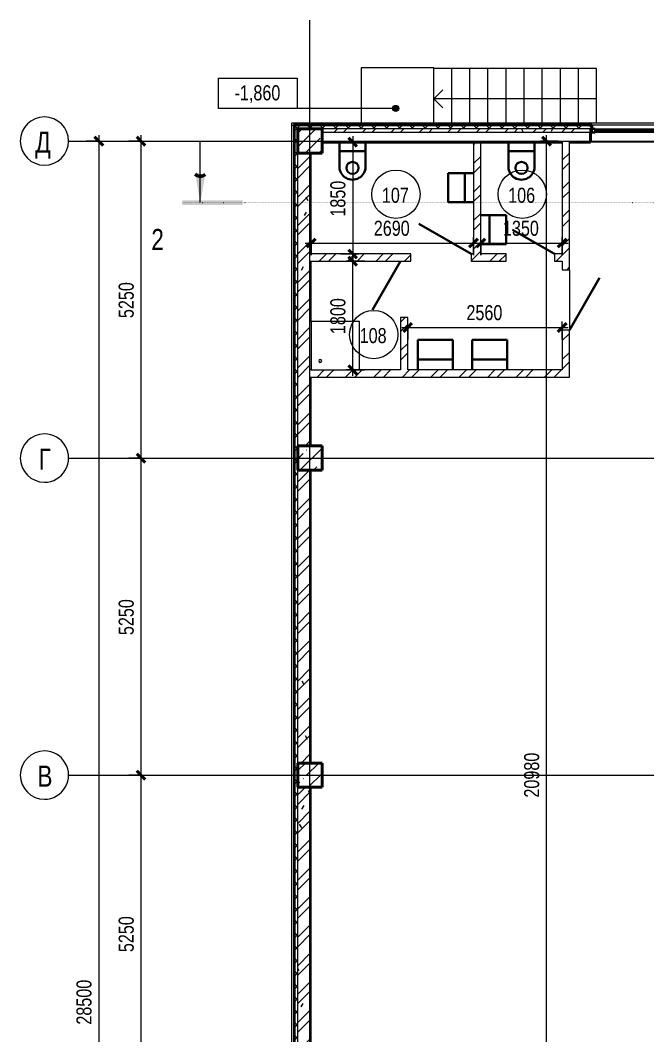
# Model space of a CAD drawing. Header units: millimetres. Extents: x -4800 to 3395395, y -34112 to 4253698.
# Drawn here: x 25902 to 36282, y 6200 to 23000 of the extents above; entities that cross this region are included whole.
import ezdxf

# ---------------------------------------------------------------- set-up
doc = ezdxf.new("R2010")
doc.units = ezdxf.units.MM
doc.linetypes.add('ADSK_Линия разреза', pattern=[20, 0, -10, 0, -10])
doc.linetypes.add('ADSK_Линия сетки', pattern=[25, 20, -2.5, 0, -2.5])
for name, color, linetype, lineweight in [('_ Окна', 7, 'Continuous', 30), ('Аннотация', 7, 'Continuous', 20), ('Двери', 7, 'Continuous', 18), ('Лестницы', 7, 'Continuous', 18), ('Марки помещений', 7, 'Continuous', 20), ('Несущие колонны', 7, 'Continuous', 18), ('Окна', 7, 'Continuous', 18), ('Оси', 7, 'Continuous', 9), ('Отметки', 7, 'Continuous', 9), ('Перекрытие', 7, 'Continuous', 18), ('Размеры', 7, 'Continuous', 9), ('Размеры-100', 7, 'Continuous', 9), ('Разрезы', 7, 'Continuous', 9), ('Сантехника', 7, 'Continuous', 18), ('Стены внутренние', 7, 'Continuous', 18), ('Стены наружные', 7, 'Continuous', 18), ('Стены отделка', 7, 'Continuous', 40), ('Стены перегородки', 7, 'Continuous', 40), ('Стены штриховка', 7, 'Continuous', 40), ('Стрелки вверх', 7, 'Continuous', 18)]:
    doc.layers.add(name, color=color, linetype=linetype, lineweight=lineweight)
doc.styles.add('Century Gothic', font='GOTHIC.TTF', dxfattribs={"width": 0.8, "height": 350})
doc.styles.add('Century Gothic_1', font='GOTHIC.TTF', dxfattribs={"width": 0.8, "height": 250})
doc.dimstyles.new('SK_Основной_2_5', dxfattribs={"dimscale": 304.8, "dimtxt": 261.042067, "dimasz": 0.463911, "dimexe": 0.328084, "dimexo": 0.984252, "dimgap": 0.164042, "dimtad": 1, "dimdec": 3, "dimrnd": 0.001, "dimdsep": 46, "dimtxsty": 'Century Gothic_1', "dimblk1": 'OBLIQUE', "dimblk2": 'OBLIQUE', "dimsah": 1, "dimcen": 0.09, "dimdle": 0.328084, "dimazin": 2, "dimtfac": 1, "dimtdec": 4, "dimtix": 1, "dimtmove": 0, "dimatfit": 3, "dimfxl": 1, "dimtvp": 1, "dimtolj": 1, "dimtzin": 0, "dimlwd": 20, "dimlwe": 20, "dimarcsym": 2})
pattern_1 = [(45, (30702.1, 0), (-224.5064, 224.5064), []), (45, (30926.6, 0), (-224.5064, 224.5064), [396.875, -79.375, 3.353, -76.022])]
pattern_2 = [(0, (30702.1, 0), (406.4, 101.6), [33.528, -271.272, 33.528, -271.272, -1625.6]), (0, (30702.1, 0), (406.4, 101.6), [-609.6, 33.528, -576.072, 33.528, -271.272, -711.2]), (0, (30702.1, 0), (406.4, 101.6), [-1524, 33.528, -169.672, 33.528, -474.472]), (120, (30854.5, 50.8), (-291.1882, 301.15272), [33.528, -271.272, 33.528, -271.272, -1625.6]), (120, (30854.5, 50.8), (-291.1882, 301.15272), [-609.6, 33.528, -576.072, 33.528, -271.272, -711.2]), (120, (30854.5, 50.8), (-291.1882, 301.15272), [-1524, 33.528, -169.672, 33.528, -474.472]), (240, (30905.3, 254), (-115.2118, -402.75272), [33.528, -271.272, 33.528, -271.272, -1625.6]), (240, (30905.3, 254), (-115.2118, -402.75272), [-609.6, 33.528, -576.072, 33.528, -271.272, -711.2]), (240, (30905.3, 254), (-115.2118, -402.75272), [-1524, 33.528, -169.672, 33.528, -474.472])]
pattern_3 = [(0, (30702.1, 0), (1625.6, 406.4), [67.056, -1152.144, 67.056, -1152.144, -6502.4]), (0, (30702.1, 0), (1625.6, 406.4), [-2438.4, 67.056, -2371.344, 67.056, -1152.144, -2844.8]), (0, (30702.1, 0), (1625.6, 406.4), [-6096, 67.056, -745.744, 67.056, -1964.944]), (120, (31311.7, 203.2), (-1164.753, 1204.611), [67.056, -1152.144, 67.056, -1152.144, -6502.4]), (120, (31311.7, 203.2), (-1164.753, 1204.611), [-2438.4, 67.056, -2371.344, 67.056, -1152.144, -2844.8]), (120, (31311.7, 203.2), (-1164.753, 1204.611), [-6096, 67.056, -745.744, 67.056, -1964.944]), (240, (31514.9, 1016), (-460.847, -1611.011), [67.056, -1152.144, 67.056, -1152.144, -6502.4]), (240, (31514.9, 1016), (-460.847, -1611.011), [-2438.4, 67.056, -2371.344, 67.056, -1152.144, -2844.8]), (240, (31514.9, 1016), (-460.847, -1611.011), [-6096, 67.056, -745.744, 67.056, -1964.944])]
pattern_4 = [(45, (30702.1, 0), (-235.7317, 235.7317), []), (45, (30859.26, 0), (-235.7317, 235.7317), [])]
pattern_5 = [(45, (30702.1, 0), (-106.066, 106.066), []), (135, (30702.1, 0), (-106.066, -106.066), [])]

# ---------------------------------------------------------------- blocks, each defined once
blk = doc.blocks.new('rehau_окно_однопольное_фрамуга_сверху - 1160х1760 _створка и глухое_-1072679-ПД_КР_О_ПЭ_01 Этаж')
at = {"layer": '_ Окна', "color": 5, "true_color": 0x0000ff}
for p, q in [((-600, 15), (-600, 75)), ((-600, 75), (-524, 75)), ((-524, 15), (-600, 15)), ((-524, 75), (-524, 15)), ((-524, 45), (524, 45)), ((524, 75), (524, 15)), ((600, 75), (524, 75)), ((524, 15), (600, 15)), ((600, 15), (600, 75))]:
    blk.add_line(p, q, dxfattribs=at)
at = {"layer": '_ Окна'}
for p, q in [((-580, 15), (-580, 75)), ((580, 15), (580, 75))]:
    blk.add_line(p, q, dxfattribs=at)
at = {"layer": 'Окна'}
for p, q in [((-600, 75), (-600, 15)), ((-524, 75), (-600, 75)), ((-600, 15), (-524, 15)), ((-524, 75), (524, 75)), ((524, 15), (-524, 15)), ((600, 75), (524, 75)), ((524, 15), (600, 15)), ((600, 15), (600, 75))]:
    blk.add_line(p, q, dxfattribs=at)
blk = doc.blocks.new('ADSK_КолоннаЖБ_Прямоугольная - 400x400 мм-1096394-ПД_КР_О_ПЭ_01 Этаж')
at = {"layer": 'Несущие колонны', "lineweight": 40}
for p, q in [((-200, 200), (200, 200)), ((-200, -200), (-200, 200)), ((200, 200), (200, -200)), ((200, -200), (-200, -200))]:
    blk.add_line(p, q, dxfattribs=at)
blk = doc.blocks.new('ADSK_Умывальник_Полукруглый_Керамический_ГОСТ30493-96 - 4-ой величины-982836-ПД_КР_О_ПЭ_01 Этаж')
at = {"layer": 'Сантехника', "lineweight": 30}
for p, q in [((2690, 17710), (3270, 17710)), ((2690, 17210), (2690, 17710)), ((3270, 17710), (3270, 17210)), ((2690, 17385), (3270, 17385))]:
    blk.add_line(p, q, dxfattribs=at)
blk = doc.blocks.new('ADSK_Умывальник_Полукруглый_Керамический_ГОСТ30493-96 - 2-ой величины-982839-ПД_КР_О_ПЭ_01 Этаж')
at = {"layer": 'Сантехника', "lineweight": 30}
for p, q in [((2290, 20470), (2710, 20470)), ((2290, 19990), (2290, 20470)), ((2565, 19990), (2565, 20470)), ((2710, 19990), (2290, 19990))]:
    blk.add_line(p, q, dxfattribs=at)
blk = doc.blocks.new('ADSK_Унитаз_ГОСТ30493-96 - С косым выпуском-982844-ПД_КР_О_ПЭ_01 Этаж')
at = {"layer": 'Сантехника', "lineweight": 30}
for p, q in [((405, 215), (0, 215)), ((150, -215), (150, 215)), ((0, -215), (405, -215))]:
    blk.add_line(p, q, dxfattribs=at)
blk.add_circle((425, 0), 100, dxfattribs=at)
blk.add_arc((405, 0), 215, 270, 90, dxfattribs=at)
blk = doc.blocks.new('SK_Дверь_1 - ДСВ_Л-985091-ПД_КР_О_ПЭ_01 Этаж')
at = {"layer": 'Двери', "lineweight": 30}
blk.add_line((500, 60), (-366, 560), dxfattribs=at)
blk = doc.blocks.new('SK_Дверь_1 - ДСВ_Л-984911-ПД_КР_О_ПЭ_01 Этаж')
at = {"layer": 'Двери', "lineweight": 30}
blk.add_line((400, 60), (-293, 460), dxfattribs=at)
blk = doc.blocks.new('SK_Дверь_1 - ДСВ_Л-984990-ПД_КР_О_ПЭ_01 Этаж')
at = {"layer": 'Двери', "lineweight": 30}
blk.add_line((500, 60), (-366, 560), dxfattribs=at)
blk = doc.blocks.new('SK_Дверь_1 - ДСВ_Л-1055571-ПД_КР_О_ПЭ_01 Этаж')
at = {"layer": 'Двери', "lineweight": 30}
blk.add_line((465, 60), (-340, 525), dxfattribs=at)
blk = doc.blocks.new('ADSK_Душевой_поддон_ГОСТ 23695-2016 - ПДСм 800 _h_445_-223348-ПД_КР_О_ПЭ_01 Этаж')
at = {"layer": 'Сантехника'}
for p, q in [((800, 0), (0, 0)), ((0, 0), (0, -800)), ((800, -800), (800, 0)), ((0, -800), (800, -800))]:
    blk.add_line(p, q, dxfattribs=at)
for start, end in [(90, 270), (270, 90)]:
    blk.add_arc((150, -150), 25, start, end, dxfattribs=at)
blk = doc.blocks.new('ADSK_Умывальник_Полукруглый_Керамический_ГОСТ30493-96 - 2-ой величины-228735-ПД_КР_О_ПЭ_01 Этаж')
at = {"layer": 'Сантехника', "lineweight": 30}
for p, q in [((3250, 19770), (2830, 19770)), ((2975, 19290), (2975, 19770)), ((3250, 19290), (3250, 19770)), ((2830, 19290), (3250, 19290))]:
    blk.add_line(p, q, dxfattribs=at)
blk = doc.blocks.new('Ось сетки - Круг_Ø8 мм-6577-ПД_КР_О_ПЭ_01 Этаж')
at = {"layer": 'Оси', "lineweight": 20}
for start, end in [(360, 180), (180, 360)]:
    blk.add_arc((0, 0), 4, start, end, dxfattribs=at)
blk = doc.blocks.new('Разрез - Номер вида спереди_3_5 мм-64067-ПД_КР_О_ПЭ_01 Этаж')
at = {"layer": 'Разрезы'}
blk.add_hatch(color=256, dxfattribs=at).paths.add_polyline_path([(10, 0.4), (10, -0.4), (0, -0.4), (0, 0.4)], flags=0)
h = blk.add_hatch(color=256, dxfattribs=at)
edge = h.paths.add_edge_path(flags=0)
edge.add_line((2.17, -4.71), (3, 0))
edge.add_line((3, 0), (3.82, -4.67))
edge.add_arc((3.02, -5.62), 1.24, 49.4419, 133.142)
at = {"layer": 'Разрезы', "lineweight": 20}
blk.add_line((3, 0), (3, -10), dxfattribs=at)
at = {"layer": 'Разрезы', "lineweight": 50}
blk.add_arc((3.02, -5.62), 1.24, 49.4419, 133.142, dxfattribs=at)
blk = doc.blocks.new('DIMBLOCK31-ПД_КР_О_ПЭ_01 Этаж')
at = {"layer": 'Размеры-100', "lineweight": 20, "transparency": 16777216}
for p, q in [((27702, 21000), (28002, 21000)), ((27902, 21000), (27702, 21000)), ((27902, 21100), (27902, 15750)), ((27702, 15750), (28002, 15750)), ((27902, 15750), (27702, 15750))]:
    blk.add_line(p, q, dxfattribs=at)
at = {"layer": 'Размеры-100', "lineweight": 40, "transparency": 16777216}
for p, q in [((27902, 21000), (27831, 21071)), ((27902, 21000), (27973, 20929)), ((27902, 15750), (27831, 15821)), ((27902, 15750), (27973, 15679))]:
    blk.add_line(p, q, dxfattribs=at)
at = {"layer": 'Размеры-100', "color": 0, "lineweight": 20, "transparency": 16777216, "insert": (27532, 18068), "char_height": 250, "width": 735.89, "attachment_point": 1, "rotation": 90, "line_spacing_factor": 0.984502, "style": 'Century Gothic_1'}
blk.add_mtext('5250', dxfattribs=at)
blk = doc.blocks.new('_Oblique')
at = {"color": 0, "linetype": 'ByBlock', "lineweight": -2}
blk.add_line((-0.5, -0.5), (0.5, 0.5), dxfattribs=at)
blk = doc.blocks.new('DIMBLOCK32-ПД_КР_О_ПЭ_01 Этаж')
at = {"layer": 'Размеры-100', "lineweight": 40, "transparency": 16777216}
for p, q in [((27902, 15750), (27831, 15821)), ((27902, 15750), (27973, 15679)), ((27902, 10500), (27831, 10571)), ((27902, 10500), (27973, 10429))]:
    blk.add_line(p, q, dxfattribs=at)
at = {"layer": 'Размеры-100', "lineweight": 20, "transparency": 16777216}
for p, q in [((27702, 15750), (28002, 15750)), ((27902, 15750), (27702, 15750)), ((27902, 15750), (27902, 10500)), ((27702, 10500), (28002, 10500)), ((27902, 10500), (27702, 10500))]:
    blk.add_line(p, q, dxfattribs=at)
at = {"layer": 'Размеры-100', "color": 0, "lineweight": 20, "transparency": 16777216, "insert": (27532, 12818), "char_height": 250, "width": 735.89, "attachment_point": 1, "rotation": 90, "line_spacing_factor": 0.984502, "style": 'Century Gothic_1'}
blk.add_mtext('5250', dxfattribs=at)
blk = doc.blocks.new('DIMBLOCK33-ПД_КР_О_ПЭ_01 Этаж')
at = {"layer": 'Размеры-100', "lineweight": 20, "transparency": 16777216}
for p, q in [((27702, 10500), (28002, 10500)), ((27902, 10500), (27702, 10500)), ((27902, 10500), (27902, 5250)), ((27702, 5250), (28002, 5250)), ((27902, 5250), (27702, 5250))]:
    blk.add_line(p, q, dxfattribs=at)
at = {"layer": 'Размеры-100', "lineweight": 40, "transparency": 16777216}
for p, q in [((27902, 10500), (27831, 10571)), ((27902, 10500), (27973, 10429)), ((27902, 5250), (27831, 5321)), ((27902, 5250), (27973, 5179))]:
    blk.add_line(p, q, dxfattribs=at)
at = {"layer": 'Размеры-100', "color": 0, "lineweight": 20, "transparency": 16777216, "insert": (27532, 7568), "char_height": 250, "width": 735.89, "attachment_point": 1, "rotation": 90, "line_spacing_factor": 0.984502, "style": 'Century Gothic_1'}
blk.add_mtext('5250', dxfattribs=at)
blk = doc.blocks.new('DIMBLOCK37-ПД_КР_О_ПЭ_01 Этаж')
at = {"layer": 'Размеры-100', "lineweight": 20, "transparency": 16777216}
for p, q in [((27002, 21000), (27302, 21000)), ((27202, 21000), (27002, 21000)), ((27202, 21100), (27202, -7600)), ((27002, -7500), (27302, -7500)), ((27202, -7500), (27002, -7500))]:
    blk.add_line(p, q, dxfattribs=at)
at = {"layer": 'Размеры-100', "lineweight": 40, "transparency": 16777216}
for p, q in [((27202, 21000), (27131, 21071)), ((27202, 21000), (27273, 20929)), ((27202, -7500), (27131, -7429)), ((27202, -7500), (27273, -7571))]:
    blk.add_line(p, q, dxfattribs=at)
at = {"layer": 'Размеры-100', "color": 0, "lineweight": 20, "transparency": 16777216, "insert": (26832, 6367), "char_height": 250, "width": 919.86, "attachment_point": 1, "rotation": 90, "line_spacing_factor": 0.984502, "style": 'Century Gothic_1'}
blk.add_mtext('28500', dxfattribs=at)
blk = doc.blocks.new('DIMBLOCK38-ПД_КР_О_ПЭ_01 Этаж')
at = {"layer": 'Размеры-100', "lineweight": 20, "transparency": 16777216}
for p, q in [((34821, 21000), (34521, 21000)), ((34621, -80), (34621, 21100)), ((34621, 21000), (34821, 21000)), ((34821, 20), (34521, 20)), ((34621, 20), (34821, 20))]:
    blk.add_line(p, q, dxfattribs=at)
at = {"layer": 'Размеры-100', "lineweight": 40, "transparency": 16777216}
for p, q in [((34621, 21000), (34550, 21071)), ((34621, 21000), (34691, 20929)), ((34621, 20), (34550, 91)), ((34621, 20), (34691, -51))]:
    blk.add_line(p, q, dxfattribs=at)
at = {"layer": 'Размеры-100', "color": 0, "lineweight": 20, "transparency": 16777216, "insert": (34250, 10127), "char_height": 250, "width": 919.86, "attachment_point": 1, "rotation": 90, "line_spacing_factor": 0.984502, "style": 'Century Gothic_1'}
blk.add_mtext('20980', dxfattribs=at)
blk = doc.blocks.new('SK_Марка_Помещение_ОдноЗначение - Номер-247393-ПД_КР_О_ПЭ_01 Этаж')
at = {"layer": 'Марки помещений'}
blk.add_circle((0, 0), 4, dxfattribs=at)
blk = doc.blocks.new('DIMBLOCK45-ПД_КР_О_ПЭ_01 Этаж')
at = {"layer": 'Размеры-100', "lineweight": 20, "transparency": 16777216}
for p, q in [((30722, 19111), (30722, 19411)), ((33412, 19111), (33412, 19411)), ((30622, 19311), (33512, 19311)), ((30722, 19311), (30722, 19111)), ((33412, 19311), (33412, 19111))]:
    blk.add_line(p, q, dxfattribs=at)
at = {"layer": 'Размеры-100', "lineweight": 40, "transparency": 16777216}
for p, q in [((30722, 19311), (30793, 19382)), ((33412, 19311), (33483, 19382)), ((30722, 19311), (30651, 19240)), ((33412, 19311), (33341, 19240))]:
    blk.add_line(p, q, dxfattribs=at)
at = {"layer": 'Размеры-100', "color": 0, "lineweight": 20, "transparency": 16777216, "insert": (31760, 19681), "char_height": 250, "width": 735.89, "attachment_point": 1, "line_spacing_factor": 0.984502, "style": 'Century Gothic_1'}
blk.add_mtext('2690', dxfattribs=at)
blk = doc.blocks.new('DIMBLOCK46-ПД_КР_О_ПЭ_01 Этаж')
at = {"layer": 'Размеры-100', "lineweight": 20, "transparency": 16777216}
for p, q in [((33532, 19111), (33532, 19411)), ((34882, 19111), (34882, 19411)), ((33432, 19311), (34982, 19311)), ((33532, 19311), (33532, 19111)), ((34882, 19311), (34882, 19111))]:
    blk.add_line(p, q, dxfattribs=at)
at = {"layer": 'Размеры-100', "lineweight": 40, "transparency": 16777216}
for p, q in [((33532, 19311), (33603, 19382)), ((34882, 19311), (34953, 19382)), ((33532, 19311), (33461, 19240)), ((34882, 19311), (34811, 19240))]:
    blk.add_line(p, q, dxfattribs=at)
at = {"layer": 'Размеры-100', "color": 0, "lineweight": 20, "transparency": 16777216, "insert": (33900, 19681), "char_height": 250, "width": 735.89, "attachment_point": 1, "line_spacing_factor": 0.984502, "style": 'Century Gothic_1'}
blk.add_mtext('1350', dxfattribs=at)
blk = doc.blocks.new('DIMBLOCK47-ПД_КР_О_ПЭ_01 Этаж')
at = {"layer": 'Размеры-100', "lineweight": 40, "transparency": 16777216}
for p, q in [((31410, 20980), (31339, 21051)), ((31410, 20980), (31480, 20909)), ((31410, 19130), (31339, 19201)), ((31410, 19130), (31480, 19059))]:
    blk.add_line(p, q, dxfattribs=at)
at = {"layer": 'Размеры-100', "lineweight": 20, "transparency": 16777216}
for p, q in [((31410, 21080), (31410, 19030)), ((31210, 20980), (31510, 20980)), ((31410, 20980), (31210, 20980)), ((31210, 19130), (31510, 19130)), ((31410, 19130), (31210, 19130))]:
    blk.add_line(p, q, dxfattribs=at)
at = {"layer": 'Размеры-100', "color": 0, "lineweight": 20, "transparency": 16777216, "insert": (31039, 19748), "char_height": 250, "width": 735.89, "attachment_point": 1, "rotation": 90, "line_spacing_factor": 0.984502, "style": 'Century Gothic_1'}
blk.add_mtext('1850', dxfattribs=at)
blk = doc.blocks.new('DIMBLOCK48-ПД_КР_О_ПЭ_01 Этаж')
at = {"layer": 'Размеры-100', "lineweight": 20, "transparency": 16777216}
for p, q in [((31610, 19010), (31310, 19010)), ((31410, 17110), (31410, 19110)), ((31410, 19010), (31610, 19010)), ((31610, 17210), (31310, 17210)), ((31410, 17210), (31610, 17210))]:
    blk.add_line(p, q, dxfattribs=at)
at = {"layer": 'Размеры-100', "lineweight": 40, "transparency": 16777216}
for p, q in [((31410, 19010), (31339, 19081)), ((31410, 19010), (31480, 18939)), ((31410, 17210), (31339, 17281)), ((31410, 17210), (31480, 17139))]:
    blk.add_line(p, q, dxfattribs=at)
at = {"layer": 'Размеры-100', "color": 0, "lineweight": 20, "transparency": 16777216, "insert": (31039, 17803), "char_height": 250, "width": 735.89, "attachment_point": 1, "rotation": 90, "line_spacing_factor": 0.984502, "style": 'Century Gothic_1'}
blk.add_mtext('1800', dxfattribs=at)
blk = doc.blocks.new('DIMBLOCK49-ПД_КР_О_ПЭ_01 Этаж')
at = {"layer": 'Размеры-100', "lineweight": 20, "transparency": 16777216}
for p, q in [((32322, 17714), (32322, 18014)), ((34882, 17714), (34882, 18014)), ((32222, 17914), (34982, 17914)), ((32322, 17914), (32322, 17714)), ((34882, 17914), (34882, 17714))]:
    blk.add_line(p, q, dxfattribs=at)
at = {"layer": 'Размеры-100', "lineweight": 40, "transparency": 16777216}
for p, q in [((32322, 17914), (32393, 17984)), ((34882, 17914), (34953, 17984)), ((32322, 17914), (32251, 17843)), ((34882, 17914), (34811, 17843))]:
    blk.add_line(p, q, dxfattribs=at)
at = {"layer": 'Размеры-100', "color": 0, "lineweight": 20, "transparency": 16777216, "insert": (33295, 18284), "char_height": 250, "width": 735.89, "attachment_point": 1, "line_spacing_factor": 0.984502, "style": 'Century Gothic_1'}
blk.add_mtext('2560', dxfattribs=at)
blk = doc.blocks.new('Высотные отметки - Рамка-5093-ПД_КР_О_ПЭ_01 Этаж')
at = {"layer": 'Аннотация'}
for p, q in [((-6.5, 0), (-6.5, 5)), ((-6.5, 5), (6.5, 5)), ((6.5, 5), (6.5, 0)), ((6.5, 0), (-6.5, 0))]:
    blk.add_line(p, q, dxfattribs=at)

msp = doc.modelspace()

# ---------------------------------------------------------------- hatches: boundary and pattern name
at = {"layer": 'Несущие колонны', "lineweight": 9}
h = msp.add_hatch(dxfattribs=at)
h.set_pattern_fill('FP_4', color=256, style=0, pattern_type=2)
h.set_pattern_definition(pattern_1)
h.paths.add_polyline_path([(30502.1044, 20800), (30902.1044, 20800), (30902.1044, 21200), (30502.1044, 21200), (30502.1044, 20829.9581)], flags=0)
h = msp.add_hatch(dxfattribs=at)
h.set_pattern_fill('FP_4', color=256, style=0, pattern_type=2)
h.set_pattern_definition(pattern_1)
h.paths.add_polyline_path([(30902.1044, 15550), (30902.1044, 15950), (30502.1044, 15950), (30502.1044, 15550), (30722.1044, 15550)], flags=0)
h = msp.add_hatch(dxfattribs=at)
h.set_pattern_fill('FP_4', color=256, style=0, pattern_type=2)
h.set_pattern_definition(pattern_1)
h.paths.add_polyline_path([(30502.1044, 10300), (30902.1044, 10300), (30902.1044, 10700), (30502.1044, 10700)], flags=0)
at = {"layer": 'Отметки'}
h = msp.add_hatch(color=256, dxfattribs=at)
edge = h.paths.add_edge_path(flags=0)
edge.add_arc((32122.8828, 21541.3161), 50, 0, 360)
at = {"layer": 'Стены штриховка', "lineweight": 9}
h = msp.add_hatch(dxfattribs=at)
h.set_pattern_fill('FP_6', color=256, style=0, pattern_type=2)
h.set_pattern_definition(pattern_2)
h.paths.add_polyline_path([(39572.1044, 21250), (39572.1044, 21270), (38632.1044, 21270), (38632.1044, 21250), (38838.9392, 21250)], flags=0)
h.paths.add_polyline_path([(47810.2227, 21250), (47810.2227, 21270), (47032.1044, 21270), (47032.1044, 21250), (47789.5434, 21250)], flags=0)
h.paths.add_polyline_path([(35372.1044, 21250), (35372.1044, 21270), (30432.1044, 21270), (30432.1044, 21250), (32871.8697, 21250)], flags=0)
h.paths.add_polyline_path([(44932.1044, 21250), (45872.1044, 21250), (45872.1044, 21270), (44932.1044, 21270)], flags=0)
h.paths.add_polyline_path([(36532.1044, 21250), (37472.1044, 21250), (37472.1044, 21270), (36532.1044, 21270)], flags=0)
h.paths.add_polyline_path([(43314.2413, 21250), (43772.1044, 21250), (43772.1044, 21270), (42832.1044, 21270), (42832.1044, 21250)], flags=0)
h.paths.add_polyline_path([(41672.1044, 21250), (41672.1044, 21270), (40732.1044, 21270), (40732.1044, 21250)], flags=0)
h = msp.add_hatch(dxfattribs=at)
h.set_pattern_fill('FP_6', color=256, style=0, pattern_type=2)
h.set_pattern_definition(pattern_2)
h.paths.add_polyline_path([(30452.1044, 300), (30452.1044, 21250), (30432.1044, 21250), (30432.1044, 300)], flags=0)
h = msp.add_hatch(dxfattribs=at)
h.set_pattern_fill('FP_5', color=256, style=0, pattern_type=2)
h.set_pattern_definition(pattern_5)
h.paths.add_polyline_path([(30502.1044, 21200), (35372.1044, 21200), (35372.1044, 21250), (30452.1044, 21250), (30452.1044, 21200)], flags=0)
h.paths.add_polyline_path([(43314.2413, 21200), (43772.1044, 21200), (43772.1044, 21250), (42832.1044, 21250), (42832.1044, 21200), (43102.1044, 21200)], flags=0)
h.paths.add_polyline_path([(36802.1044, 21200), (37472.1044, 21200), (37472.1044, 21250), (36532.1044, 21250), (36532.1044, 21200), (36552.1044, 21200)], flags=0)
h.paths.add_polyline_path([(47810.2227, 21200), (47810.2227, 21250), (47032.1044, 21250), (47032.1044, 21200), (47789.5434, 21200)], flags=0)
h.paths.add_polyline_path([(44952.1044, 21200), (45872.1044, 21200), (45872.1044, 21250), (44932.1044, 21250), (44932.1044, 21200)], flags=0)
h.paths.add_polyline_path([(40752.1044, 21200), (41672.1044, 21200), (41672.1044, 21250), (40732.1044, 21250), (40732.1044, 21200)], flags=0)
h.paths.add_polyline_path([(39572.1044, 21200), (39572.1044, 21250), (38632.1044, 21250), (38632.1044, 21200), (39552.1044, 21200)], flags=0)
h = msp.add_hatch(dxfattribs=at)
h.set_pattern_fill('FP_5', color=256, style=0, pattern_type=2)
h.set_pattern_definition(pattern_5)
h.paths.add_polyline_path([(30472.1044, -200), (30502.1044, -200), (30502.1044, 21200), (30452.1044, 21200), (30452.1044, -200)], flags=0)
h = msp.add_hatch(dxfattribs=at)
h.set_pattern_fill('FP_7', color=256, style=0, pattern_type=2)
h.set_pattern_definition(pattern_3)
h.paths.add_polyline_path([(47072.1044, 21000), (47810.2227, 21000), (47810.2227, 21200), (47052.1044, 21200), (47052.1044, 21140), (47072.1044, 21140)], flags=0)
h.paths.add_polyline_path([(45832.1044, 21000), (45832.1044, 21140), (45852.1044, 21140), (45852.1044, 21200), (44952.1044, 21200), (44952.1044, 21140), (44972.1044, 21140), (44972.1044, 21000)], flags=0)
h.paths.add_polyline_path([(38672.1044, 21000), (39532.1044, 21000), (39532.1044, 21140), (39552.1044, 21140), (39552.1044, 21200), (38652.1044, 21200), (38652.1044, 21140), (38672.1044, 21140)], flags=0)
h.paths.add_polyline_path([(40772.1044, 21000), (41632.1044, 21000), (41632.1044, 21140), (41652.1044, 21140), (41652.1044, 21200), (40752.1044, 21200), (40752.1044, 21140), (40772.1044, 21140)], flags=0)
h.paths.add_polyline_path([(35352.1044, 21140), (35352.1044, 21200), (30902.1044, 21200), (30902.1044, 21140), (32871.8697, 21140)], flags=0)
h.paths.add_polyline_path([(37452.1044, 21140), (37452.1044, 21200), (37202.1044, 21200), (37202.1044, 21140), (37347.1718, 21140)], flags=0)
h.paths.add_polyline_path([(43502.1044, 21140), (43752.1044, 21140), (43752.1044, 21200), (43502.1044, 21200)], flags=0)
h.paths.add_polyline_path([(43102.1044, 21140), (43102.1044, 21200), (42852.1044, 21200), (42852.1044, 21140)], flags=0)
h.paths.add_polyline_path([(36802.1044, 21140), (36802.1044, 21200), (36552.1044, 21200), (36552.1044, 21140)], flags=0)
h = msp.add_hatch(dxfattribs=at)
h.set_pattern_fill('FP_3', color=256, style=0, pattern_type=2)
h.set_pattern_definition(pattern_4)
h.paths.add_polyline_path([(47072.1044, 21000), (47810.2227, 21000), (47810.2227, 21200), (47052.1044, 21200), (47052.1044, 21140), (47072.1044, 21140)], flags=0)
h.paths.add_polyline_path([(45832.1044, 21000), (45832.1044, 21140), (45852.1044, 21140), (45852.1044, 21200), (44952.1044, 21200), (44952.1044, 21140), (44972.1044, 21140), (44972.1044, 21000)], flags=0)
h.paths.add_polyline_path([(38672.1044, 21000), (39532.1044, 21000), (39532.1044, 21140), (39552.1044, 21140), (39552.1044, 21200), (38652.1044, 21200), (38652.1044, 21140), (38672.1044, 21140)], flags=0)
h.paths.add_polyline_path([(40772.1044, 21000), (41632.1044, 21000), (41632.1044, 21140), (41652.1044, 21140), (41652.1044, 21200), (40752.1044, 21200), (40752.1044, 21140), (40772.1044, 21140)], flags=0)
h.paths.add_polyline_path([(35352.1044, 21140), (35352.1044, 21200), (30902.1044, 21200), (30902.1044, 21140), (32871.8697, 21140)], flags=0)
h.paths.add_polyline_path([(37452.1044, 21140), (37452.1044, 21200), (37202.1044, 21200), (37202.1044, 21140), (37347.1718, 21140)], flags=0)
h.paths.add_polyline_path([(43502.1044, 21140), (43752.1044, 21140), (43752.1044, 21200), (43502.1044, 21200)], flags=0)
h.paths.add_polyline_path([(43102.1044, 21140), (43102.1044, 21200), (42852.1044, 21200), (42852.1044, 21140)], flags=0)
h.paths.add_polyline_path([(36802.1044, 21140), (36802.1044, 21200), (36552.1044, 21200), (36552.1044, 21140)], flags=0)
h = msp.add_hatch(dxfattribs=at)
h.set_pattern_fill('FP_3', color=256, style=0, pattern_type=2)
h.set_pattern_definition(pattern_4)
h.paths.add_polyline_path([(35002.1044, 17210), (35002.1044, 17870), (34882.1044, 17870), (34882.1044, 17210)], flags=0)
h.paths.add_polyline_path([(34882.1044, 18870), (35002.1044, 18870), (35002.1044, 21000), (34882.1044, 21000), (34882.1044, 19010)], flags=0)
h = msp.add_hatch(dxfattribs=at)
h.set_pattern_fill('FP_3', color=256, style=0, pattern_type=2)
h.set_pattern_definition(pattern_4)
h.paths.add_polyline_path([(33412.1044, 19130), (33532.1044, 19130), (33532.1044, 20980), (33412.1044, 20980), (33412.1044, 20829.9581)], flags=0)
h = msp.add_hatch(dxfattribs=at)
h.set_pattern_fill('FP_7', color=256, style=0, pattern_type=2)
h.set_pattern_definition(pattern_3)
h.paths.add_polyline_path([(30702.1044, 200), (30702.1044, 5050), (30502.1044, 5050), (30502.1044, 200), (30634.2186, 200)], flags=0)
h.paths.add_polyline_path([(30502.1044, 5450), (30702.1044, 5450), (30702.1044, 10300), (30502.1044, 10300), (30502.1044, 6087.6665)], flags=0)
h.paths.add_polyline_path([(30702.1044, 10700), (30702.1044, 15550), (30502.1044, 15550), (30502.1044, 10700)], flags=0)
h.paths.add_polyline_path([(30702.1044, 15950), (30702.1044, 20800), (30502.1044, 20800), (30502.1044, 15950)], flags=0)
h = msp.add_hatch(dxfattribs=at)
h.set_pattern_fill('FP_3', color=256, style=0, pattern_type=2)
h.set_pattern_definition(pattern_4)
h.paths.add_polyline_path([(30702.1044, 200), (30702.1044, 5050), (30502.1044, 5050), (30502.1044, 200), (30634.2186, 200)], flags=0)
h.paths.add_polyline_path([(30502.1044, 5450), (30702.1044, 5450), (30702.1044, 10300), (30502.1044, 10300), (30502.1044, 6087.6665)], flags=0)
h.paths.add_polyline_path([(30702.1044, 10700), (30702.1044, 15550), (30502.1044, 15550), (30502.1044, 10700)], flags=0)
h.paths.add_polyline_path([(30702.1044, 15950), (30702.1044, 20800), (30502.1044, 20800), (30502.1044, 15950)], flags=0)
h = msp.add_hatch(dxfattribs=at)
h.set_pattern_fill('FP_6', color=256, style=0, pattern_type=2)
h.set_pattern_definition(pattern_2)
h.paths.add_polyline_path([(30702.1044, 200), (30722.1044, 200), (30722.1044, 5050), (30702.1044, 5050), (30702.1044, 1664.9791)], flags=0)
h.paths.add_polyline_path([(30702.1044, 5450), (30722.1044, 5450), (30722.1044, 10300), (30702.1044, 10300), (30702.1044, 6087.6665)], flags=0)
h.paths.add_polyline_path([(30722.1044, 10700), (30722.1044, 15550), (30702.1044, 15550), (30702.1044, 10700)], flags=0)
h.paths.add_polyline_path([(30722.1044, 15950), (30722.1044, 17090), (30702.1044, 17090), (30702.1044, 15950)], flags=0)
h.paths.add_polyline_path([(30702.1044, 17210), (30722.1044, 17210), (30722.1044, 19010), (30702.1044, 19010), (30702.1044, 17312.6191)], flags=0)
h.paths.add_polyline_path([(30722.1044, 19130), (30722.1044, 20800), (30702.1044, 20800), (30702.1044, 19130)], flags=0)
h = msp.add_hatch(dxfattribs=at)
h.set_pattern_fill('FP_3', color=256, style=0, pattern_type=2)
h.set_pattern_definition(pattern_4)
h.paths.add_polyline_path([(33952.1044, 19010), (33952.1044, 19130), (33372.1044, 19130), (33372.1044, 19010)], flags=0)
h.paths.add_polyline_path([(30702.1044, 19010), (32372.1044, 19010), (32372.1044, 19130), (30702.1044, 19130)], flags=0)
h.paths.add_polyline_path([(34752.1044, 19010), (34882.1044, 19010), (34882.1044, 19130), (34752.1044, 19130)], flags=0)
h = msp.add_hatch(dxfattribs=at)
h.set_pattern_fill('FP_3', color=256, style=0, pattern_type=2)
h.set_pattern_definition(pattern_4)
h.paths.add_polyline_path([(32202.1044, 17210), (32322.1044, 17210), (32322.1044, 18080), (32202.1044, 18080), (32202.1044, 17881.4998)], flags=0)
h = msp.add_hatch(dxfattribs=at)
h.set_pattern_fill('FP_3', color=256, style=0, pattern_type=2)
h.set_pattern_definition(pattern_4)
h.paths.add_polyline_path([(30702.1044, 17090), (35002.1044, 17090), (35002.1044, 17210), (30702.1044, 17210), (30702.1044, 17144.3852)], flags=0)

# ---------------------------------------------------------------- linework, layer by layer
at = {"layer": 'Лестницы'}
for p, q in [((32752.1044, 22214.6), (31552.1044, 22214.6)), ((31552.1044, 22214.6), (31552.1044, 21300)), ((32752.1044, 22200), (32752.1044, 22214.6)), ((32752.1044, 21300), (32752.1044, 22200)), ((33052.1044, 22200), (32752.1044, 22200)), ((32752.1044, 21300), (32752.1044, 22200)), ((33352.1044, 22200), (33052.1044, 22200)), ((33052.1044, 21300), (33052.1044, 22200)), ((33052.1044, 21300), (33052.1044, 22200)), ((33652.1044, 22200), (33352.1044, 22200)), ((33352.1044, 21300), (33352.1044, 22200)), ((33352.1044, 21300), (33352.1044, 22200)), ((33952.1044, 22200), (33652.1044, 22200)), ((33652.1044, 21300), (33652.1044, 22200)), ((33652.1044, 21300), (33652.1044, 22200)), ((34252.1044, 22200), (33952.1044, 22200)), ((33952.1044, 21300), (33952.1044, 22200)), ((33952.1044, 21300), (33952.1044, 22200)), ((34552.1044, 22200), (34252.1044, 22200)), ((34252.1044, 21300), (34252.1044, 22200)), ((34252.1044, 21300), (34252.1044, 22200)), ((34852.1044, 22200), (34552.1044, 22200)), ((34552.1044, 21300), (34552.1044, 22200)), ((34552.1044, 21300), (34552.1044, 22200)), ((35152.1044, 22200), (34852.1044, 22200)), ((34852.1044, 21300), (34852.1044, 22200)), ((34852.1044, 21300), (34852.1044, 22200)), ((35452.1044, 22200), (35152.1044, 22200)), ((35152.1044, 21300), (35152.1044, 22200)), ((35152.1044, 21300), (35152.1044, 22200)), ((35452.1044, 21300), (35452.1044, 22200)), ((35452.1044, 21300), (35452.1044, 22200))]:
    msp.add_line(p, q, dxfattribs=at)
at = {"layer": 'Несущие колонны'}
for p, q in [((30902.1044, 21200), (30502.1044, 21200)), ((30502.1044, 21200), (30502.1044, 21140)), ((30902.1044, 21140), (30902.1044, 21200)), ((30502.1044, 21140), (30502.1044, 20980)), ((30902.1044, 20980), (30902.1044, 21140)), ((30502.1044, 20980), (30502.1044, 20800)), ((30502.1044, 20800), (30702.1044, 20800)), ((30702.1044, 20800), (30722.1044, 20800)), ((30702.1044, 15950), (30502.1044, 15950)), ((30502.1044, 15950), (30502.1044, 15550)), ((30722.1044, 15950), (30702.1044, 15950)), ((30502.1044, 15550), (30702.1044, 15550)), ((30702.1044, 15550), (30722.1044, 15550)), ((30702.1044, 10700), (30502.1044, 10700)), ((30502.1044, 10700), (30502.1044, 10300)), ((30722.1044, 10700), (30702.1044, 10700)), ((30502.1044, 10300), (30702.1044, 10300)), ((30702.1044, 10300), (30722.1044, 10300))]:
    msp.add_line(p, q, dxfattribs=at)
at = {"layer": 'Несущие колонны', "lineweight": 40}
for p, q in [((30902.1044, 20800), (30902.1044, 20980)), ((30722.1044, 20800), (30902.1044, 20800)), ((30902.1044, 15950), (30722.1044, 15950)), ((30902.1044, 15550), (30902.1044, 15950)), ((30722.1044, 15550), (30902.1044, 15550)), ((30902.1044, 10700), (30722.1044, 10700)), ((30902.1044, 10300), (30902.1044, 10700)), ((30722.1044, 10300), (30902.1044, 10300))]:
    msp.add_line(p, q, dxfattribs=at)
at = {"layer": 'Оси', "linetype": 'ADSK_Линия сетки'}
for p, q in [((30702.1044, -10000), (30702.1044, 23000)), ((26702.1044, 21000), (50702.1044, 21000)), ((26702.1044, 15750), (50702.1044, 15750)), ((26702.1044, 10500), (50702.1044, 10500))]:
    msp.add_line(p, q, dxfattribs=at)
at = {"layer": 'Отметки', "lineweight": 20}
msp.add_line((32122.8828, 21541.3161), (29839.1537, 21541.3161), dxfattribs=at)
at = {"layer": 'Отметки'}
msp.add_circle((32122.8828, 21541.3161), 50, dxfattribs=at)
at = {"layer": 'Перекрытие'}
msp.add_line((35002.1044, 18870), (35002.1044, 17870), dxfattribs=at)
at = {"layer": 'Разрезы', "linetype": 'ADSK_Линия разреза'}
msp.add_line((28585.4997, 19980), (51617.8103, 19980), dxfattribs=at)
at = {"layer": 'Стены внутренние'}
msp.add_line((34882.1044, 21000), (35002.1044, 21000), dxfattribs=at)
at = {"layer": 'Стены наружные'}
for p, q in [((30402.1044, 21300), (47810.2227, 21300)), ((30402.1044, 300), (30402.1044, 21300)), ((35372.1044, 21270), (36532.1044, 21270)), ((35352.1044, 21140), (30902.1044, 21140)), ((36552.1044, 20980), (35352.1044, 20980))]:
    msp.add_line(p, q, dxfattribs=at)
at = {"layer": 'Стены наружные', "lineweight": 40}
for p, q in [((35372.1044, 21270), (30432.1044, 21270)), ((30432.1044, 21250), (30432.1044, 21270)), ((35372.1044, 21270), (35372.1044, 21200)), ((35352.1044, 20980), (35352.1044, 21140)), ((34882.1044, 20980), (30902.1044, 20980)), ((35352.1044, 20980), (35002.1044, 20980))]:
    msp.add_line(p, q, dxfattribs=at)
at = {"layer": 'Стены отделка', "color": 8, "lineweight": 18, "true_color": 0x808080}
msp.add_line((30432.1044, 21250), (30432.1044, 300), dxfattribs=at)
at = {"layer": 'Стены отделка', "color": 8, "lineweight": 9, "true_color": 0x808080}
for p, q in [((30722.1044, 19130), (30722.1044, 20800)), ((30722.1044, 18010), (30722.1044, 19010)), ((30722.1044, 15950), (30722.1044, 17090)), ((30722.1044, 10700), (30722.1044, 15550)), ((30722.1044, 5450), (30722.1044, 10300))]:
    msp.add_line(p, q, dxfattribs=at)
at = {"layer": 'Стены перегородки', "lineweight": 18}
for p, q in [((34882.1044, 21000), (34882.1044, 19130)), ((35002.1044, 18870), (35002.1044, 21000)), ((33412.1044, 20980), (33412.1044, 19130)), ((33532.1044, 19130), (33532.1044, 20980)), ((30702.1044, 19130), (30702.1044, 20800)), ((32372.1044, 19130), (30702.1044, 19130)), ((30702.1044, 17210), (30702.1044, 19010)), ((30702.1044, 19010), (32372.1044, 19010)), ((32372.1044, 19010), (32372.1044, 19130)), ((33412.1044, 19130), (33372.1044, 19130)), ((33372.1044, 19130), (33372.1044, 19010)), ((33372.1044, 19010), (33952.1044, 19010)), ((33952.1044, 19130), (33532.1044, 19130)), ((33952.1044, 19010), (33952.1044, 19130)), ((34882.1044, 19130), (34752.1044, 19130)), ((34752.1044, 19130), (34752.1044, 19010)), ((34752.1044, 19010), (34882.1044, 19010)), ((34882.1044, 19010), (34882.1044, 18870)), ((34882.1044, 18870), (35002.1044, 18870)), ((32322.1044, 18080), (32202.1044, 18080)), ((32202.1044, 18080), (32202.1044, 17210)), ((32322.1044, 17210), (32322.1044, 18080)), ((34882.1044, 17870), (34882.1044, 17210)), ((35002.1044, 17870), (34882.1044, 17870)), ((35002.1044, 17090), (35002.1044, 17870)), ((30722.1044, 17210), (30702.1044, 17210)), ((32202.1044, 17210), (31522.1044, 17210)), ((34882.1044, 17210), (32322.1044, 17210)), ((30702.1044, 15950), (30702.1044, 17090)), ((30702.1044, 17090), (35002.1044, 17090)), ((30702.1044, 10700), (30702.1044, 15550)), ((30702.1044, 5450), (30702.1044, 10300))]:
    msp.add_line(p, q, dxfattribs=at)
at = {"layer": 'Стены штриховка', "lineweight": 18}
for p, q in [((30452.1044, 21250), (30452.1044, -200)), ((35372.1044, 21250), (30452.1044, 21250)), ((35352.1044, 21200), (30502.1044, 21200)), ((30902.1044, 21200), (30902.1044, 21140)), ((30502.1044, -200), (30502.1044, 20980)), ((30722.1044, 20800), (30502.1044, 20800)), ((30702.1044, 19010), (30702.1044, 19130)), ((30702.1044, 17090), (30702.1044, 17210)), ((30502.1044, 15950), (30722.1044, 15950)), ((30722.1044, 15550), (30502.1044, 15550)), ((30502.1044, 10700), (30722.1044, 10700)), ((30722.1044, 10300), (30502.1044, 10300))]:
    msp.add_line(p, q, dxfattribs=at)
at = {"layer": 'Стрелки вверх'}
for p, q in [((32752.1044, 21700), (32902.1044, 21850)), ((33052.1044, 21700), (32752.1044, 21700)), ((32752.1044, 21700), (32902.1044, 21550)), ((33352.1044, 21700), (33052.1044, 21700)), ((33652.1044, 21700), (33352.1044, 21700)), ((33952.1044, 21700), (33652.1044, 21700)), ((34252.1044, 21700), (33952.1044, 21700)), ((34552.1044, 21700), (34252.1044, 21700)), ((34852.1044, 21700), (34552.1044, 21700)), ((35152.1044, 21700), (34852.1044, 21700)), ((35452.1044, 21700), (35152.1044, 21700))]:
    msp.add_line(p, q, dxfattribs=at)

# ---------------------------------------------------------------- block references
at = {"layer": 'Двери'}
for name, p in [('SK_Дверь_1 - ДСВ_Л-984990-ПД_КР_О_ПЭ_01 Этаж', (32872.1044, 19070)), ('SK_Дверь_1 - ДСВ_Л-984911-ПД_КР_О_ПЭ_01 Этаж', (34352.1044, 19070))]:
    msp.add_blockref(name, p, dxfattribs=at)
for name, p, rotation in [('SK_Дверь_1 - ДСВ_Л-1055571-ПД_КР_О_ПЭ_01 Этаж', (32262.1044, 18545), 90.00000000000011), ('SK_Дверь_1 - ДСВ_Л-985091-ПД_КР_О_ПЭ_01 Этаж', (34942.1044, 18370), 270.0000000000001)]:
    msp.add_blockref(name, p, dxfattribs=dict(at, rotation=rotation))
at = {"layer": 'Марки помещений', "xscale": 99.99999999999993, "yscale": 99.99999999999993, "zscale": 99.99999999999993}
for p in [(32126.7578, 20119.3203), (34219.8149, 20119.3203), (31758.8406, 17795.5116)]:
    msp.add_blockref('SK_Марка_Помещение_ОдноЗначение - Номер-247393-ПД_КР_О_ПЭ_01 Этаж', p, dxfattribs=at)
at = {"layer": 'Несущие колонны', "lineweight": 40}
for p in [(30702.1044, 21000), (30702.1044, 15750), (30702.1044, 10500)]:
    msp.add_blockref('ADSK_КолоннаЖБ_Прямоугольная - 400x400 мм-1096394-ПД_КР_О_ПЭ_01 Этаж', p, dxfattribs=at)
at = {"layer": 'Окна'}
msp.add_blockref('rehau_окно_однопольное_фрамуга_сверху - 1160х1760 _створка и глухое_-1072679-ПД_КР_О_ПЭ_01 Этаж', (35952.1044, 21125), dxfattribs=at)
at = {"layer": 'Оси', "lineweight": 20, "xscale": 99.99999999999993, "yscale": 99.99999999999993, "zscale": 99.99999999999993}
for p, rotation in [((26302.1044, 21000), 269.9999999999994), ((26302.1044, 15750), 269.9999999999995), ((26302.1044, 10500), 269.9999999999995)]:
    msp.add_blockref('Ось сетки - Круг_Ø8 мм-6577-ПД_КР_О_ПЭ_01 Этаж', p, dxfattribs=dict(at, rotation=rotation))
at = {"layer": 'Отметки', "lineweight": 20, "xscale": 99.99999999999993, "yscale": 99.99999999999993, "zscale": 99.99999999999993}
msp.add_blockref('Высотные отметки - Рамка-5093-ПД_КР_О_ПЭ_01 Этаж', (29839.1537, 21541.3161), dxfattribs=at)
at = {"layer": 'Разрезы', "lineweight": 50, "extrusion": (0, 0, -1), "xscale": 99.99999999999993, "yscale": 99.99999999999993, "zscale": 99.99999999999993, "rotation": 180}
msp.add_blockref('Разрез - Номер вида спереди_3_5 мм-64067-ПД_КР_О_ПЭ_01 Этаж', (-28585.4997, 19980), dxfattribs=at)
at = {"layer": 'Сантехника'}
for name, p, rotation in [('ADSK_Унитаз_ГОСТ30493-96 - С косым выпуском-982844-ПД_КР_О_ПЭ_01 Этаж', (31407.1044, 20980), 270.0000000000002), ('ADSK_Унитаз_ГОСТ30493-96 - С косым выпуском-982844-ПД_КР_О_ПЭ_01 Этаж', (34207.1044, 20980), 270.0000000000002), ('ADSK_Душевой_поддон_ГОСТ 23695-2016 - ПДСм 800 _h_445_-223348-ПД_КР_О_ПЭ_01 Этаж', (30722.1044, 17210), 89.9999999999995)]:
    msp.add_blockref(name, p, dxfattribs=dict(at, rotation=rotation))
for name, p in [('ADSK_Умывальник_Полукруглый_Керамический_ГОСТ30493-96 - 2-ой величины-982839-ПД_КР_О_ПЭ_01 Этаж', (30702.1044, 0)), ('ADSK_Умывальник_Полукруглый_Керамический_ГОСТ30493-96 - 2-ой величины-228735-ПД_КР_О_ПЭ_01 Этаж', (30702.1044, 0)), ('ADSK_Умывальник_Полукруглый_Керамический_ГОСТ30493-96 - 4-ой величины-982836-ПД_КР_О_ПЭ_01 Этаж', (29802.1044, 0)), ('ADSK_Умывальник_Полукруглый_Керамический_ГОСТ30493-96 - 4-ой величины-982836-ПД_КР_О_ПЭ_01 Этаж', (30702.1044, 0))]:
    msp.add_blockref(name, p, dxfattribs=at)

# ---------------------------------------------------------------- texts
at = {"layer": 'Марки помещений', "lineweight": 9, "char_height": 250, "width": 557.9745, "attachment_point": 1, "style": 'Century Gothic_1'}
for s, insert in [('107', (31893.9582, 20227.2502)), ('106', (33987.0153, 20227.2502)), ('108', (31526.041, 17903.4415))]:
    msp.add_mtext(s, dxfattribs=dict(at, insert=insert))
at = {"layer": 'Оси', "char_height": 350, "attachment_point": 1, "style": 'Century Gothic'}
for s, insert, width in [('\\fCentury Gothic|b0|i0|c204|p34|;\\W.8;Д', (26151.3533, 21157.6923), 359.156), ('\\fCentury Gothic|b0|i0|c204|p34|;\\W.8;Г', (26206.9533, 15907.6923), 224.4725), ('\\fCentury Gothic|b0|i0|c204|p34|;\\W.8;В', (26185.7533, 10657.6923), 275.7805)]:
    msp.add_mtext(s, dxfattribs=dict(at, insert=insert, width=width))
at = {"layer": 'Отметки', "lineweight": 20, "insert": (29452.8353, 21924.1866), "char_height": 250, "width": 927.164169, "attachment_point": 1, "line_spacing_factor": 0.984502, "style": 'Century Gothic_1'}
msp.add_mtext('-1,860', dxfattribs=at)
at = {"layer": 'Разрезы', "insert": (28073.2038, 19543.7395), "char_height": 350, "width": 269.367, "attachment_point": 1, "style": 'Century Gothic'}
msp.add_mtext('\\fCentury Gothic|b0|i0|c204|p34|;\\W.8;2', dxfattribs=at)

# ---------------------------------------------------------------- dimensions: what is measured, and where the dimension line sits
at = {"layer": 'Размеры', "lineweight": 20}
for base, p1, p2, override, picture, middle in [((27202.1044, -7500), (27302.0893, 21000), (27302.0893, -7500), {"dimpost": '<>', "dimfxl": 28500}, 'DIMBLOCK37-ПД_КР_О_ПЭ_01 Этаж', (27020.8161, 6750)), ((27902.1044, 15750), (28002.0893, 21000), (28002.0893, 15750), {"dimpost": '<>', "dimfxl": 5250}, 'DIMBLOCK31-ПД_КР_О_ПЭ_01 Этаж', (27720.8161, 18375)), ((31409.5361, 19130), (31509.521, 20980), (31509.521, 19130), {"dimpost": '<>', "dimfxl": 1850}, 'DIMBLOCK47-ПД_КР_О_ПЭ_01 Этаж', (31228.2479, 20055)), ((34620.5411, 21000), (34520.5562, 20), (34520.5562, 21000), {"dimpost": '<>', "dimfxl": 20980}, 'DIMBLOCK38-ПД_КР_О_ПЭ_01 Этаж', (34439.2528, 10510)), ((31409.5361, 19010), (31309.5512, 17210), (31309.5512, 19010), {"dimpost": '<>', "dimfxl": 1800}, 'DIMBLOCK48-ПД_КР_О_ПЭ_01 Этаж', (31228.2479, 18110)), ((27902.1044, 10500), (28002.0893, 15750), (28002.0893, 10500), {"dimpost": '<>', "dimfxl": 5250}, 'DIMBLOCK32-ПД_КР_О_ПЭ_01 Этаж', (27720.8161, 13125)), ((27902.1044, 5250), (28002.0893, 10500), (28002.0893, 5250), {"dimpost": '<>', "dimfxl": 5250}, 'DIMBLOCK33-ПД_КР_О_ПЭ_01 Этаж', (27720.8161, 7875))]:
    dim = msp.add_linear_dim(base=base, p1=p1, p2=p2, angle=90, dimstyle='SK_Основной_2_5', override=override, dxfattribs=at)
    dim.commit()
    dim.dimension.update_dxf_attribs({"geometry": picture, "text_midpoint": middle})
for base, p1, p2, override, picture, middle in [((33412.1044, 19310.883), (30722.1044, 19410.8679), (33412.1044, 19410.8679), {"dimpost": '<>', "dimfxl": 2690}, 'DIMBLOCK45-ПД_КР_О_ПЭ_01 Этаж', (32067.1044, 19492.1712)), ((34882.1044, 19310.883), (33532.1044, 19410.8679), (34882.1044, 19410.8679), {"dimpost": '<>', "dimfxl": 1350}, 'DIMBLOCK46-ПД_КР_О_ПЭ_01 Этаж', (34207.1044, 19492.1712)), ((34882.1044, 17913.7169), (32322.1044, 18013.7018), (34882.1044, 18013.7018), {"dimpost": '<>', "dimfxl": 2560}, 'DIMBLOCK49-ПД_КР_О_ПЭ_01 Этаж', (33602.1044, 18095.0051))]:
    dim = msp.add_linear_dim(base=base, p1=p1, p2=p2, dimstyle='SK_Основной_2_5', override=override, dxfattribs=at)
    dim.commit()
    dim.dimension.update_dxf_attribs({"geometry": picture, "text_midpoint": middle})

doc.saveas('drawing.dxf')
